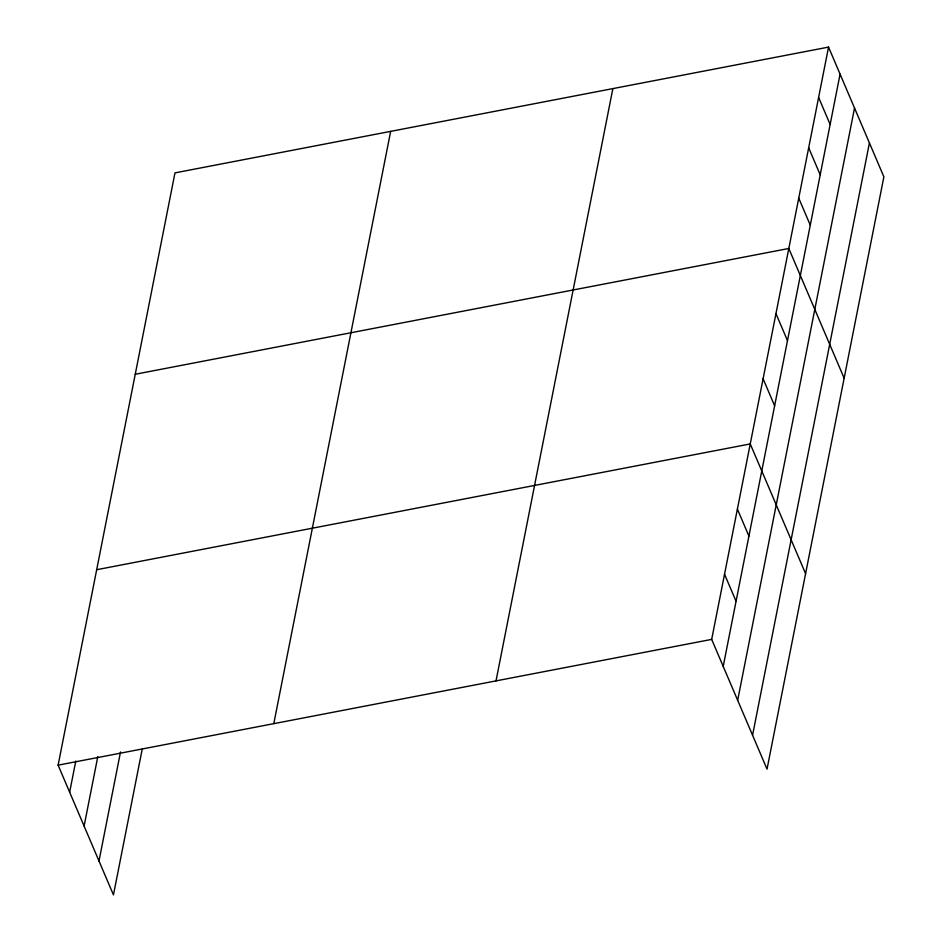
<?xml version="1.0" encoding="UTF-8"?>
<svg xmlns="http://www.w3.org/2000/svg" width="942" height="942" viewBox="0 0 942 942"><rect width="100%" height="100%" fill="white"/><g stroke="black" fill="none" stroke-linecap="round" stroke-linejoin="round"><path stroke-width="1.41" d="M142.242 749.02L113.452 894.9L58.121 765.163L174.976 172.881L828.548 47.1L883.879 176.837L767.024 769.119L711.681 639.383L828.548 47.1M69.649 792.198L75.796 761.03M84.097 826.087L97.791 756.685M98.992 861.012L120.517 751.952M273.792 723.656L390.659 131.374M496.01 680.889L612.865 88.607M723.209 666.406L840.076 74.135M737.668 700.306L854.535 108.024M752.564 735.219L869.431 142.948M135.248 374.257L788.807 248.476L844.15 378.213M96.685 569.71L750.244 443.929L805.587 573.666M58.121 765.163L711.681 639.383M818.61 97.438L830.138 124.474M808.683 147.788L820.211 174.812M798.745 198.126L810.273 225.162M775.961 313.627L787.488 340.651M763.102 378.778L774.63 405.802M737.386 509.08L748.925 536.104M724.539 574.231L736.067 601.255"/></g></svg>
